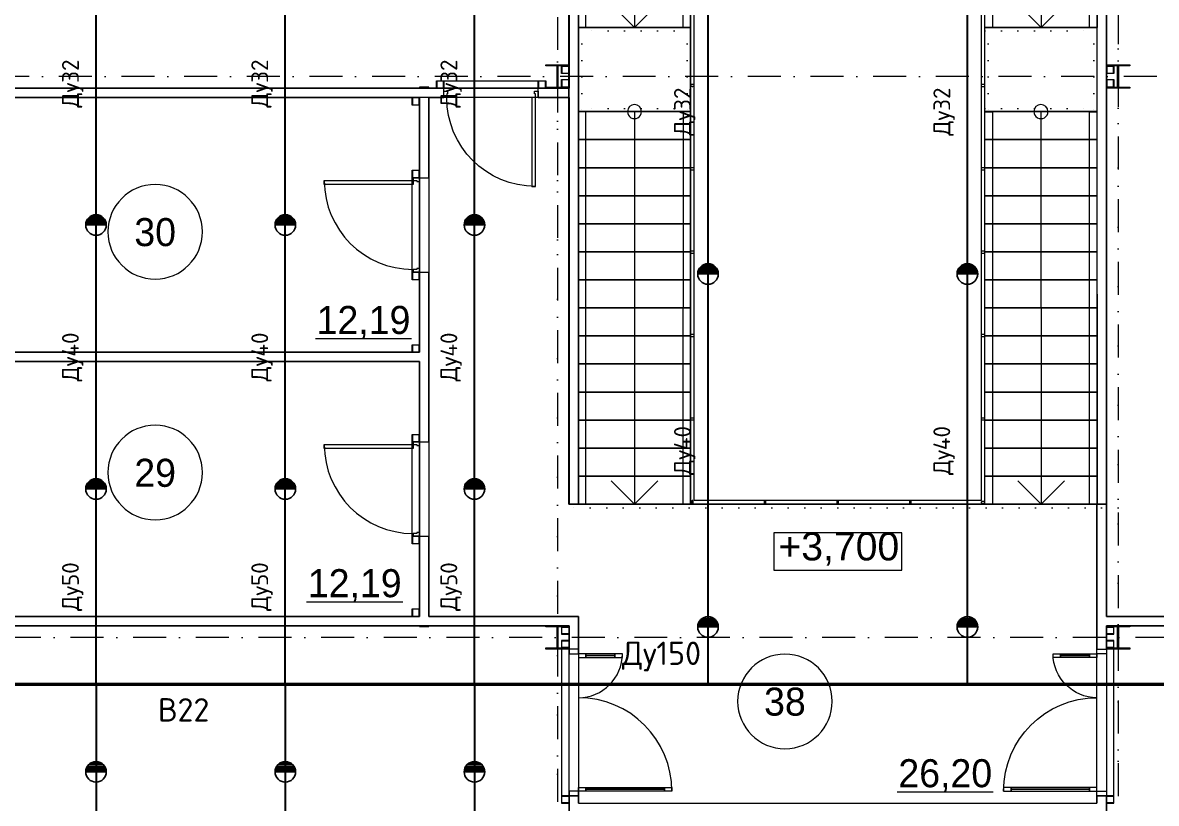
# Model space of a CAD drawing. Header units: millimetres. Extents: x 0 to 2118900, y -20000 to 84100.
# Drawn here: x 848277 to 860410, y 50225 to 58576 of the extents above; entities that cross this region are included whole.
import ezdxf
from ezdxf.enums import TextEntityAlignment as Align

# ---------------------------------------------------------------- set-up
doc = ezdxf.new("R2010")
doc.units = ezdxf.units.MM
for name, pattern in [('Dot & Dashed', [670.277762, 352.777767, -176.388884, 0, -141.111112]), ('Крупный пунктир', [634.99999, 0, -634.99999]), ('Пунктирная', [176.388884, 0, -176.388884])]:
    doc.linetypes.add(name, pattern=pattern)
for name, color, linetype, lineweight in [('АР_подоснова', 8, 'Continuous', 13), ('ПТ_В22', 6, 'Continuous', 50), ('ПТ_В22_расп', 6, 'Continuous', 30), ('ПТ_оросители', 7, 'Continuous', 25), ('ПТ_текст', 7, 'Continuous', 18)]:
    doc.layers.add(name, color=color, linetype=linetype, lineweight=lineweight)
doc.styles.add('АР_текст_1', font='arial.ttf')
doc.styles.add('ПТ', font='isocpeur.ttf')

# ---------------------------------------------------------------- blocks, each defined once
blk = doc.blocks.new('Перекрытие_1101', base_point=(98125, 40125))
at = {"color": 0, "linetype": 'Continuous', "lineweight": -2, "flags": 128}
blk.add_lwpolyline([(98125, 40125), (51875, 40125), (51875, 29425), (46123, 29425), (46123, 40125), (-125, 40125), (-125, -125), (46125, -125), (46125, 10575), (51875, 10575), (51875, -125), (98125, -125)], close=True, dxfattribs=at)
blk = doc.blocks.new('Стена_1101', base_point=(51875, 40125))
at = {"color": 0, "linetype": 'Continuous', "lineweight": -2, "flags": 128}
for points in [[(51775, 40125), (51775, 28225)], [(51875, 28225), (51875, 40125)]]:
    blk.add_lwpolyline(points, dxfattribs=at)
blk = doc.blocks.new('Стена_3010', base_point=(46125, 29425))
at = {"color": 0, "linetype": 'Continuous', "lineweight": -2, "flags": 128}
for points in [[(46125, 40125), (46125, 33885)], [(46225, 29425), (46225, 40125)], [(46125, 33775), (46125, 29425)], [(46125, 29425), (46225, 29425)]]:
    blk.add_lwpolyline(points, dxfattribs=at)
blk = doc.blocks.new('Конструктор Кровли 27')
at = {"color": 0, "linetype": 'Continuous', "lineweight": -2, "flags": 128}
blk.add_lwpolyline([(0, 46123), (0, 0), (40000, 0), (40000, 46125), (29425, 46125), (29425, 51875), (40000, 51875), (40000, 98000), (0, 98000), (0, 51875), (10575, 51875), (10575, 46123)], close=True, dxfattribs=at)
blk = doc.blocks.new('Колонна SHS ГК 271')
at = {"color": 0, "linetype": 'Continuous', "lineweight": -2}
for p, q in [((40, 40), (-40, 40)), ((-40, 40), (-40, -40)), ((-36.4, -36.4), (-36.4, 36.4)), ((-36.4, 36.4), (36.4, 36.4)), ((36.4, 36.4), (36.4, -36.4)), ((40, -40), (40, 40)), ((-40, -40), (40, -40)), ((36.4, -36.4), (-36.4, -36.4))]:
    blk.add_line(p, q, dxfattribs=at)
blk = doc.blocks.new('Труба Квадратного Сечения ГК SHS 270')
at = {"color": 0, "linetype": 'Continuous', "lineweight": -2}
for p, q in [((505, 40), (0, 40)), ((0, 40), (0, 0)), ((0, 0), (0, -40)), ((1010, 40), (505, 40)), ((1010, 0), (1010, 40)), ((1010, -40), (1010, 0)), ((0, -40), (505, -40)), ((505, -40), (1010, -40))]:
    blk.add_line(p, q, dxfattribs=at)
blk = doc.blocks.new('Труба Квадратного Сечения ГК SHS 27_20')
at = {"color": 0, "linetype": 'Continuous', "lineweight": -2}
for p, q in [((785, 40), (0, 40)), ((0, 40), (0, 0)), ((0, 0), (0, -40)), ((1570, 40), (785, 40)), ((1570, 0), (1570, 40)), ((1570, -40), (1570, 0)), ((0, -40), (785, -40)), ((785, -40), (1570, -40))]:
    blk.add_line(p, q, dxfattribs=at)
blk = doc.blocks.new('Швеллеp 8240-89 27')
at = {"color": 0, "linetype": 'Пунктирная', "lineweight": -2}
blk.add_line((0, 0), (6000, 0), dxfattribs=at)
blk = doc.blocks.new('Швеллеp 8240-89 27_2')
at = {"color": 0, "linetype": 'Пунктирная', "lineweight": -2}
blk.add_line((0, 0), (1200, 0), dxfattribs=at)
blk = doc.blocks.new('Швеллеp 8240-89 27_3')
at = {"color": 0, "linetype": 'Пунктирная', "lineweight": -2}
blk.add_line((0, 0), (900, 0), dxfattribs=at)
blk = doc.blocks.new('Техническое помещение_30_28', base_point=(42137, 32584))
at = {"color": 0, "linetype": 'Continuous', "lineweight": -2}
blk.add_line((43410, 31197), (44439, 31197), dxfattribs=at)
for start, end in [(0, 180), (180, 0)]:
    blk.add_arc((41695, 32339), 506, start, end, dxfattribs=at)
at = {"color": 0, "lineweight": -2, "style": 'АР_текст_1'}
for tag, p in [('ROOM_NUMBER', (41695, 32336)), ('ROOM_AREA', (43925, 31396))]:
    blk.add_attdef(tag, text='', height=300, dxfattribs=at).set_placement(p, align=Align.MIDDLE_CENTER)
blk = doc.blocks.new('Кладовая уборочного инвентаря_29_29', base_point=(42137, 29822))
at = {"color": 0, "linetype": 'Continuous', "lineweight": -2}
blk.add_line((43316, 28381), (44345, 28381), dxfattribs=at)
for start, end in [(0, 180), (180, 0)]:
    blk.add_arc((41695, 29764), 506, start, end, dxfattribs=at)
at = {"color": 0, "lineweight": -2, "style": 'АР_текст_1'}
for tag, p in [('ROOM_NUMBER', (41695, 29761)), ('ROOM_AREA', (43831, 28580))]:
    blk.add_attdef(tag, text='', height=300, dxfattribs=at).set_placement(p, align=Align.MIDDLE_CENTER)
blk = doc.blocks.new('Лестничная площадка_38_37', base_point=(48884, 28076))
at = {"color": 0, "linetype": 'Continuous', "lineweight": -2}
blk.add_line((49636, 26347), (50665, 26347), dxfattribs=at)
for start, end in [(0, 180), (180, 0)]:
    blk.add_arc((48435, 27315), 506, start, end, dxfattribs=at)
at = {"color": 0, "lineweight": -2, "style": 'АР_текст_1'}
for tag, p in [('ROOM_NUMBER', (48435, 27313)), ('ROOM_AREA', (50151, 26547))]:
    blk.add_attdef(tag, text='', height=300, dxfattribs=at).set_placement(p, align=Align.MIDDLE_CENTER)
blk = doc.blocks.new('Перекрытие_2111', base_point=(46225, 33625))
at = {"color": 0, "linetype": 'Continuous', "lineweight": -2, "flags": 128}
blk.add_lwpolyline([(46225, 33625), (47425, 33625), (47425, 34525), (46225, 34525)], close=True, dxfattribs=at)
blk = doc.blocks.new('Перекрытие_2211', base_point=(51775, 33625))
at = {"color": 0, "linetype": 'Continuous', "lineweight": -2, "flags": 128}
blk.add_lwpolyline([(51775, 33625), (50575, 33625), (50575, 34525), (51775, 34525)], close=True, dxfattribs=at)
blk = doc.blocks.new('Лестница_30')
at = {"color": 0, "linetype": 'Continuous', "lineweight": -2}
for p, q in [((46225, 37525), (46224, 34525)), ((46225, 37566), (46225, 37525)), ((46305, 37566), (46225, 37566)), ((47425, 37525), (46225, 37525)), ((46225, 37525), (46225, 37225)), ((46304, 34525), (46305, 37525)), ((46305, 37525), (46305, 37566)), ((46825, 37525), (46825, 37225)), ((47345, 37525), (47344, 34525)), ((47345, 37565), (47345, 37525)), ((47425, 37565), (47345, 37565)), ((47345, 37525), (47345, 37525)), ((47424, 34525), (47425, 37525)), ((47425, 37525), (47425, 37565)), ((47425, 37525), (47425, 37525)), ((47425, 37225), (47425, 37525)), ((47425, 37525), (47425, 37525)), ((46225, 37225), (47425, 37225)), ((47425, 37225), (46225, 37225)), ((46225, 37225), (46225, 36925)), ((46825, 37225), (46824, 34825)), ((47425, 36925), (47425, 37225)), ((46225, 36925), (47425, 36925)), ((47425, 36925), (46225, 36925)), ((46225, 36925), (46225, 36625)), ((47425, 36625), (47425, 36925)), ((46225, 36625), (47425, 36625)), ((47425, 36625), (46225, 36625)), ((46225, 36625), (46225, 36325)), ((47425, 36325), (47425, 36625)), ((46225, 36325), (47425, 36325)), ((47425, 36325), (46225, 36325)), ((46225, 36325), (46225, 36025)), ((47425, 36025), (47425, 36325)), ((46225, 36025), (47425, 36025)), ((47425, 36025), (46225, 36025)), ((46225, 36025), (46225, 35725)), ((47425, 35725), (47425, 36025)), ((46225, 35725), (46224, 35425)), ((46225, 35725), (47425, 35725)), ((47425, 35725), (46225, 35725)), ((47424, 35425), (47425, 35725)), ((46224, 35425), (47424, 35425)), ((47424, 35425), (46224, 35425)), ((46224, 35425), (46224, 35125)), ((47424, 35125), (47424, 35425)), ((46224, 35125), (47424, 35125)), ((47424, 35125), (46224, 35125)), ((46224, 35125), (46224, 34825)), ((47424, 34825), (47424, 35125)), ((46224, 34825), (47424, 34825)), ((47424, 34825), (46224, 34825)), ((46224, 34825), (46224, 34525)), ((46824, 34825), (46824, 34525)), ((47424, 34525), (47424, 34825)), ((46824, 34525), (46574, 34775)), ((47074, 34775), (46824, 34525)), ((46224, 34525), (46304, 34525)), ((46224, 34525), (47424, 34525)), ((47344, 34525), (47424, 34525))]:
    blk.add_line(p, q, dxfattribs=at)
for start, end in [(359.9913, 179.9913), (179.9913, 359.9913)]:
    blk.add_arc((46825, 37525), 75, start, end, dxfattribs=at)
blk = doc.blocks.new('Лестница_40')
at = {"color": 0, "linetype": 'Continuous', "lineweight": -2}
for p, q in [((46225, 33624), (46224, 29425)), ((47425, 33625), (46225, 33625)), ((46225, 33625), (46225, 33325)), ((46305, 33624), (46225, 33624)), ((46304, 29425), (46305, 33624)), ((46825, 33625), (46825, 33325)), ((47345, 33624), (47344, 29425)), ((47425, 33624), (47345, 33624)), ((47424, 29425), (47425, 33624)), ((47425, 33325), (47425, 33625)), ((47425, 33625), (47425, 33625)), ((46225, 33325), (47425, 33325)), ((47425, 33325), (46225, 33325)), ((46225, 33325), (46225, 33025)), ((46825, 33325), (46824, 29725)), ((47425, 33025), (47425, 33325)), ((46225, 33025), (47425, 33025)), ((47425, 33025), (46225, 33025)), ((46225, 33025), (46225, 32725)), ((47425, 32725), (47425, 33025)), ((46225, 32725), (47425, 32725)), ((47425, 32725), (46225, 32725)), ((46225, 32725), (46225, 32425)), ((47425, 32425), (47425, 32725)), ((46225, 32425), (47425, 32425)), ((47425, 32425), (46225, 32425)), ((46225, 32425), (46225, 32125)), ((47425, 32125), (47425, 32425)), ((46225, 32125), (47425, 32125)), ((47425, 32125), (46225, 32125)), ((46225, 32125), (46225, 31825)), ((47425, 31825), (47425, 32125)), ((46225, 31825), (46224, 31525)), ((46225, 31825), (47425, 31825)), ((47425, 31825), (46225, 31825)), ((47424, 31525), (47425, 31825)), ((46224, 31525), (47424, 31525)), ((47424, 31525), (46224, 31525)), ((46224, 31525), (46224, 31225)), ((47424, 31225), (47424, 31525)), ((46224, 31225), (47424, 31225)), ((47424, 31225), (46224, 31225)), ((46224, 31225), (46224, 30925)), ((47424, 30925), (47424, 31225)), ((46224, 30925), (47424, 30925)), ((47424, 30925), (46224, 30925)), ((46224, 30925), (46224, 30625)), ((47424, 30625), (47424, 30925)), ((46224, 30625), (47424, 30625)), ((47424, 30625), (46224, 30625)), ((46224, 30625), (46224, 30325)), ((47424, 30325), (47424, 30625)), ((46224, 30325), (47424, 30325)), ((47424, 30325), (46224, 30325)), ((46224, 30325), (46224, 30025)), ((47424, 30025), (47424, 30325)), ((46224, 30025), (47424, 30025)), ((47424, 30025), (46224, 30025)), ((46224, 30025), (46224, 29725)), ((47424, 29725), (47424, 30025)), ((46224, 29725), (47424, 29725)), ((47424, 29725), (46224, 29725)), ((46224, 29725), (46224, 29425)), ((46824, 29425), (46574, 29675)), ((46824, 29725), (46824, 29425)), ((47074, 29675), (46824, 29425)), ((47424, 29425), (47424, 29725)), ((46224, 29425), (46304, 29425)), ((46224, 29425), (47424, 29425)), ((47344, 29425), (47424, 29425))]:
    blk.add_line(p, q, dxfattribs=at)
for start, end in [(359.9913, 179.9913), (179.9913, 359.9913)]:
    blk.add_arc((46825, 33625), 75, start, end, dxfattribs=at)
blk = doc.blocks.new('Лестница_50')
at = {"color": 0, "linetype": 'Continuous', "lineweight": -2}
for p, q in [((50575, 37525), (50575, 37565)), ((50575, 37565), (50655, 37565)), ((50576, 34525), (50575, 37525)), ((50575, 37525), (50575, 37525)), ((50575, 37225), (50575, 37525)), ((50575, 37525), (50575, 37525)), ((50575, 37525), (51775, 37525)), ((50655, 37565), (50655, 37525)), ((50655, 37525), (50655, 37525)), ((50655, 37525), (50656, 34525)), ((51175, 37525), (51175, 37225)), ((51695, 37525), (51695, 37566)), ((51695, 37566), (51775, 37566)), ((51696, 34525), (51695, 37525)), ((51775, 37566), (51775, 37525)), ((51775, 37525), (51776, 34525)), ((51775, 37525), (51775, 37225)), ((51775, 37225), (50575, 37225)), ((50575, 36925), (50575, 37225)), ((50575, 37225), (51775, 37225)), ((51175, 37225), (51176, 34825)), ((51775, 37225), (51775, 36925)), ((51775, 36925), (50575, 36925)), ((50575, 36625), (50575, 36925)), ((50575, 36925), (51775, 36925)), ((51775, 36925), (51775, 36625)), ((51775, 36625), (50575, 36625)), ((50575, 36325), (50575, 36625)), ((50575, 36625), (51775, 36625)), ((51775, 36625), (51775, 36325)), ((51775, 36325), (50575, 36325)), ((50575, 36025), (50575, 36325)), ((50575, 36325), (51775, 36325)), ((51775, 36325), (51775, 36025)), ((51775, 36025), (50575, 36025)), ((50575, 35725), (50575, 36025)), ((50575, 36025), (51775, 36025)), ((51775, 36025), (51775, 35725)), ((51775, 35725), (50575, 35725)), ((50576, 35425), (50575, 35725)), ((50575, 35725), (51775, 35725)), ((51775, 35725), (51776, 35425)), ((51776, 35425), (50576, 35425)), ((50576, 35125), (50576, 35425)), ((50576, 35425), (51776, 35425)), ((51776, 35425), (51776, 35125)), ((51776, 35125), (50576, 35125)), ((50576, 34825), (50576, 35125)), ((50576, 35125), (51776, 35125)), ((51776, 35125), (51776, 34825)), ((51776, 34825), (50576, 34825)), ((50576, 34825), (51776, 34825)), ((50576, 34525), (50576, 34825)), ((51176, 34825), (51176, 34525)), ((51776, 34825), (51776, 34525)), ((50926, 34775), (51176, 34525)), ((51176, 34525), (51426, 34775)), ((50656, 34525), (50576, 34525)), ((51776, 34525), (50576, 34525)), ((51776, 34525), (51696, 34525))]:
    blk.add_line(p, q, dxfattribs=at)
for start, end in [(0.0087, 180.0087), (180.0087, 0.0087)]:
    blk.add_arc((51175, 37525), 75, start, end, dxfattribs=at)
blk = doc.blocks.new('Лестница_60')
at = {"color": 0, "linetype": 'Continuous', "lineweight": -2}
for p, q in [((50575, 33325), (50575, 33625)), ((50575, 33625), (50575, 33625)), ((50575, 33625), (51775, 33625)), ((50576, 29425), (50575, 33624)), ((50575, 33624), (50655, 33624)), ((50655, 33624), (50656, 29425)), ((51175, 33625), (51175, 33325)), ((51696, 29425), (51695, 33624)), ((51695, 33624), (51775, 33624)), ((51775, 33625), (51775, 33325)), ((51775, 33624), (51776, 29425)), ((51775, 33325), (50575, 33325)), ((50575, 33025), (50575, 33325)), ((50575, 33325), (51775, 33325)), ((51175, 33325), (51176, 29725)), ((51775, 33325), (51775, 33025)), ((51775, 33025), (50575, 33025)), ((50575, 32725), (50575, 33025)), ((50575, 33025), (51775, 33025)), ((51775, 33025), (51775, 32725)), ((51775, 32725), (50575, 32725)), ((50575, 32425), (50575, 32725)), ((50575, 32725), (51775, 32725)), ((51775, 32725), (51775, 32425)), ((51775, 32425), (50575, 32425)), ((50575, 32125), (50575, 32425)), ((50575, 32425), (51775, 32425)), ((51775, 32425), (51775, 32125)), ((51775, 32125), (50575, 32125)), ((50575, 31825), (50575, 32125)), ((50575, 32125), (51775, 32125)), ((51775, 32125), (51775, 31825)), ((51775, 31825), (50575, 31825)), ((50576, 31525), (50575, 31825)), ((50575, 31825), (51775, 31825)), ((51775, 31825), (51776, 31525)), ((51776, 31525), (50576, 31525)), ((50576, 31225), (50576, 31525)), ((50576, 31525), (51776, 31525)), ((51776, 31525), (51776, 31225)), ((51776, 31225), (50576, 31225)), ((50576, 30925), (50576, 31225)), ((50576, 31225), (51776, 31225)), ((51776, 31225), (51776, 30925)), ((51776, 30925), (50576, 30925)), ((50576, 30625), (50576, 30925)), ((50576, 30925), (51776, 30925)), ((51776, 30925), (51776, 30625)), ((51776, 30625), (50576, 30625)), ((50576, 30325), (50576, 30625)), ((50576, 30625), (51776, 30625)), ((51776, 30625), (51776, 30325)), ((51776, 30325), (50576, 30325)), ((50576, 30025), (50576, 30325)), ((50576, 30325), (51776, 30325)), ((51776, 30325), (51776, 30025)), ((51776, 30025), (50576, 30025)), ((50576, 29725), (50576, 30025)), ((50576, 30025), (51776, 30025)), ((51776, 30025), (51776, 29725)), ((51776, 29725), (50576, 29725)), ((50576, 29725), (51776, 29725)), ((50576, 29425), (50576, 29725)), ((50926, 29675), (51176, 29425)), ((51176, 29725), (51176, 29425)), ((51176, 29425), (51426, 29675)), ((51776, 29725), (51776, 29425)), ((50656, 29425), (50576, 29425)), ((51776, 29425), (50576, 29425)), ((51776, 29425), (51696, 29425))]:
    blk.add_line(p, q, dxfattribs=at)
for start, end in [(0.0087, 180.0087), (180.0087, 0.0087)]:
    blk.add_arc((51175, 33625), 75, start, end, dxfattribs=at)
blk = doc.blocks.new('Металлическая Двупольная дверь 270')
at = {"color": 0, "linetype": 'Continuous', "lineweight": -2}
for p, q in [((695, 920), (695, 1000)), ((695, 1000), (735, 1000)), ((735, 1000), (735, 920)), ((735, 920), (695, 920)), ((715, 920), (715, 80)), ((-735, 470), (-735, 390)), ((-695, 470), (-735, 470)), ((-735, 390), (-695, 390)), ((-715, 390), (-715, 80)), ((-695, 390), (-695, 470)), ((-735, 0), (-785, 0)), ((-785, 0), (-785, -100)), ((-785, 0), (-785, -100)), ((-785, 0), (-785, -100)), ((-695, 80), (-735, 80)), ((-735, 80), (-735, 0)), ((-735, -100), (-735, 0)), ((-735, 0), (-695, 0)), ((-695, 0), (-695, 80)), ((695, 0), (695, 80)), ((695, 80), (735, 80)), ((735, 0), (695, 0)), ((735, 80), (735, 0)), ((785, 0), (735, 0)), ((735, 0), (735, -100)), ((785, -100), (785, 0)), ((785, 0), (785, -100)), ((785, 0), (785, -100)), ((-785, -100), (-735, -100)), ((735, -100), (785, -100))]:
    blk.add_line(p, q, dxfattribs=at)
at = {"color": 0, "linetype": 'Continuous', "lineweight": -2, "flags": 128}
for points in [[(715, 920), (715, 80), (695, 80), (695, 920)], [(735, 920), (735, 80), (715, 80), (715, 920)], [(-735, 390), (-735, 80), (-715, 80), (-715, 390)], [(-715, 390), (-715, 80), (-695, 80), (-695, 390)]]:
    blk.add_lwpolyline(points, close=True, dxfattribs=at)
at = {"color": 0, "linetype": 'Continuous', "lineweight": -2}
for centre, radius, start, end in [((735, 0), 1000, 90, 180), ((-735, 0), 470, 0, 90)]:
    blk.add_arc(centre, radius, start, end, dxfattribs=at)
blk = doc.blocks.new('Стена_850', base_point=(51875, 11775))
at = {"color": 0, "linetype": 'Continuous', "lineweight": -2}
for p, q in [((51775, 27875), (51875, 27875)), ((51775, 26305), (51875, 26305)), ((51775, 13695), (51875, 13695)), ((51775, 12125), (51875, 12125))]:
    blk.add_line(p, q, dxfattribs=at)
at = {"color": 0, "linetype": 'Continuous', "lineweight": -2, "flags": 128}
for points in [[(51775, 28225), (51775, 27875)], [(51875, 27875), (51875, 28125)], [(51775, 26305), (51775, 26225)], [(51875, 13695), (51875, 26305)], [(51775, 26125), (51775, 13875)], [(51775, 13775), (51775, 13695)], [(51775, 12125), (51775, 11875)], [(51875, 11875), (51875, 12125)]]:
    blk.add_lwpolyline(points, dxfattribs=at)
at = {"color": 0, "linetype": 'Continuous', "lineweight": -2, "xscale": -1, "zscale": 1000, "rotation": 90}
blk.add_blockref('Металлическая Двупольная дверь 270', (51775, 27090), dxfattribs=at)
at = {"color": 0, "linetype": 'Continuous', "lineweight": -2, "zscale": 1000, "rotation": 90}
blk.add_blockref('Металлическая Двупольная дверь 270', (51775, 12910), dxfattribs=at)
blk = doc.blocks.new('Стена_870', base_point=(51875, 28225))
at = {"color": 0, "linetype": 'Continuous', "lineweight": -2, "flags": 128}
for points in [[(54495, 28225), (51875, 28225)], [(51875, 28125), (54495, 28125)]]:
    blk.add_lwpolyline(points, dxfattribs=at)
blk = doc.blocks.new('Стена_890', base_point=(46125, 11775))
at = {"color": 0, "linetype": 'Continuous', "lineweight": -2}
for p, q in [((46225, 27875), (46125, 27875)), ((46225, 26305), (46125, 26305)), ((46225, 13695), (46125, 13695)), ((46225, 12125), (46125, 12125))]:
    blk.add_line(p, q, dxfattribs=at)
at = {"color": 0, "linetype": 'Continuous', "lineweight": -2, "flags": 128}
for points in [[(46225, 28225), (46125, 28225)], [(46225, 27875), (46225, 28225)], [(46125, 28125), (46125, 27875)], [(46125, 26305), (46125, 13695)], [(46225, 26225), (46225, 26305)], [(46225, 13875), (46225, 26125)], [(46225, 13695), (46225, 13775)], [(46125, 12125), (46125, 11875)], [(46225, 11875), (46225, 12125)]]:
    blk.add_lwpolyline(points, dxfattribs=at)
at = {"color": 0, "linetype": 'Continuous', "lineweight": -2, "zscale": 1000, "rotation": 270}
blk.add_blockref('Металлическая Двупольная дверь 270', (46225, 27090), dxfattribs=at)
at = {"color": 0, "linetype": 'Continuous', "lineweight": -2, "xscale": -1, "zscale": 1000, "rotation": 270}
blk.add_blockref('Металлическая Двупольная дверь 270', (46225, 12910), dxfattribs=at)
blk = doc.blocks.new('Стена_901', base_point=(46125, 28225))
at = {"color": 0, "linetype": 'Continuous', "lineweight": -2, "flags": 128}
for points in [[(44525, 28225), (40050, 28225)], [(46125, 28225), (44635, 28225)], [(40050, 28125), (44525, 28125)], [(44625, 28125), (46125, 28125)]]:
    blk.add_lwpolyline(points, dxfattribs=at)
blk = doc.blocks.new('Однопольная Дверь 270')
at = {"color": 0, "linetype": 'Continuous', "lineweight": -2}
for p, q in [((435, 0), (435, 950)), ((435, 950), (475, 950)), ((475, 950), (475, 0)), ((-475, 0), (-505, 0)), ((-505, 0), (-505, -70)), ((-505, 0), (-505, -70)), ((-505, 0), (-505, -70)), ((-475, -40), (-475, 0)), ((475, 0), (435, 0)), ((505, 0), (475, 0)), ((475, 0), (475, -40)), ((505, -70), (505, 0)), ((505, 0), (505, -70)), ((505, 0), (505, -70)), ((-505, -70), (-465, -70)), ((-505, -70), (-505, -100)), ((-465, -40), (-475, -40)), ((-465, -70), (-465, -40)), ((475, -40), (465, -40)), ((465, -40), (465, -70)), ((465, -70), (505, -70)), ((505, -70), (505, -100))]:
    blk.add_line(p, q, dxfattribs=at)
blk.add_arc((475, 0), 950, 90, 180, dxfattribs=at)
blk = doc.blocks.new('Стена_930', base_point=(40050, 33875))
at = {"color": 0, "linetype": 'Continuous', "lineweight": -2}
for p, q in [((44785, 33845), (44785, 33875)), ((45795, 33845), (45795, 33875)), ((44785, 33775), (44785, 33845)), ((45795, 33775), (45795, 33845))]:
    blk.add_line(p, q, dxfattribs=at)
at = {"color": 0, "linetype": 'Continuous', "lineweight": -2, "flags": 128}
for points in [[(44785, 33875), (40050, 33875)], [(40050, 33875), (40050, 33775)], [(46125, 33875), (45795, 33875)], [(40050, 33775), (44525, 33775)], [(44625, 33775), (44785, 33775)], [(45795, 33775), (46125, 33775)]]:
    blk.add_lwpolyline(points, dxfattribs=at)
at = {"color": 0, "linetype": 'Continuous', "lineweight": -2, "xscale": -1, "zscale": 1000, "rotation": 180}
blk.add_blockref('Однопольная Дверь 270', (45290, 33775), dxfattribs=at)
blk = doc.blocks.new('Стена_940', base_point=(40050, 31050))
at = {"color": 0, "linetype": 'Continuous', "lineweight": -2, "flags": 128}
for points in [[(44525, 31050), (40050, 31050)], [(40050, 31050), (40050, 30950)], [(40050, 30950), (44525, 30950)]]:
    blk.add_lwpolyline(points, dxfattribs=at)
blk = doc.blocks.new('Однопольная Дверь 27_20')
at = {"color": 0, "linetype": 'Continuous', "lineweight": -2}
for p, q in [((435, 0), (435, 950)), ((435, 950), (475, 950)), ((475, 950), (475, 0)), ((-475, 0), (-505, 0)), ((-505, 0), (-505, -70)), ((-475, -40), (-475, 0)), ((475, 0), (435, 0)), ((505, 0), (475, 0)), ((475, 0), (475, -40)), ((505, -70), (505, 0)), ((-505, -70), (-465, -70)), ((-505, -70), (-505, -170)), ((-465, -40), (-475, -40)), ((-465, -70), (-465, -40)), ((475, -40), (465, -40)), ((465, -40), (465, -70)), ((465, -70), (505, -70)), ((505, -70), (505, -170))]:
    blk.add_line(p, q, dxfattribs=at)
blk.add_arc((475, 0), 950, 90, 180, dxfattribs=at)
for p in [(-505, -70), (-505, -70), (-505, -70), (505, -70), (505, -70), (505, -70)]:
    blk.add_point(p, dxfattribs=at)
blk = doc.blocks.new('Стена_950', base_point=(44525, 28125))
at = {"color": 0, "linetype": 'Continuous', "lineweight": -2}
for p, q in [((44525, 33885), (44525, 33875)), ((44625, 33885), (44525, 33885)), ((44625, 33875), (44625, 33885)), ((44525, 32917), (44625, 32917)), ((44525, 31907), (44625, 31907)), ((44525, 30092), (44625, 30092)), ((44525, 29082), (44625, 29082)), ((44525, 28125), (44525, 28115)), ((44525, 28115), (44625, 28115)), ((44625, 28115), (44625, 28125))]:
    blk.add_line(p, q, dxfattribs=at)
at = {"color": 0, "linetype": 'Continuous', "lineweight": -2, "flags": 128}
for points in [[(44625, 33775), (44525, 33775)], [(44525, 33775), (44525, 32917)], [(44625, 32917), (44625, 33775)], [(44525, 31907), (44525, 31060)], [(44625, 30092), (44625, 31907)], [(44525, 30950), (44525, 30092)], [(44525, 29082), (44525, 28225)], [(44625, 28225), (44625, 29082)], [(44525, 28125), (44625, 28125)]]:
    blk.add_lwpolyline(points, dxfattribs=at)
at = {"color": 0, "linetype": 'Continuous', "lineweight": -2}
for p in [(44525, 32917), (44525, 32917), (44525, 31907), (44525, 31907), (44525, 30092), (44525, 30092), (44525, 29082), (44525, 29082)]:
    blk.add_point(p, dxfattribs=at)
at = {"color": 0, "linetype": 'Continuous', "lineweight": -2, "zscale": 1000, "rotation": 90}
for p in [(44455, 32412), (44455, 29587)]:
    blk.add_blockref('Однопольная Дверь 27_20', p, dxfattribs=at)
blk = doc.blocks.new('Ограждение_410')
at = {"color": 0, "linetype": 'Continuous', "lineweight": -2}
for p, q in [((47465, 37515), (47425, 37515)), ((47425, 37515), (47425, 34815)), ((47465, 37515), (47425, 37515)), ((47425, 37515), (47425, 34815)), ((47465, 37515), (47425, 37515)), ((47425, 37515), (47425, 34815)), ((47465, 37515), (47425, 37515)), ((47425, 37515), (47425, 34815)), ((47465, 37515), (47425, 37515)), ((47425, 37515), (47425, 34815)), ((47465, 34815), (47465, 37515)), ((47465, 34815), (47465, 37515)), ((47465, 34815), (47465, 37515)), ((47465, 34815), (47465, 37515)), ((47465, 34815), (47465, 37515)), ((50575, 37515), (50535, 37515)), ((50535, 37515), (50535, 34815)), ((50575, 37515), (50535, 37515)), ((50535, 37515), (50535, 34815)), ((50575, 37515), (50535, 37515)), ((50535, 37515), (50535, 34815)), ((50575, 37515), (50535, 37515)), ((50535, 37515), (50535, 34815)), ((50575, 37515), (50535, 37515)), ((50535, 37515), (50535, 34815)), ((50575, 34815), (50575, 37515)), ((50575, 34815), (50575, 37515)), ((50575, 34815), (50575, 37515)), ((50575, 34815), (50575, 37515)), ((50575, 34815), (50575, 37515)), ((47425, 34815), (47425, 33905)), ((47425, 34815), (47425, 33905)), ((47425, 34815), (47425, 33905)), ((47425, 34815), (47425, 33905)), ((47425, 34815), (47425, 33905)), ((47465, 33905), (47465, 34815)), ((47465, 33905), (47465, 34815)), ((47465, 33905), (47465, 34815)), ((47465, 33905), (47465, 34815)), ((47465, 33905), (47465, 34815)), ((50535, 34815), (50535, 33905)), ((50535, 34815), (50535, 33905)), ((50535, 34815), (50535, 33905)), ((50535, 34815), (50535, 33905)), ((50535, 34815), (50535, 33905)), ((50575, 33905), (50575, 34815)), ((50575, 33905), (50575, 34815)), ((50575, 33905), (50575, 34815)), ((50575, 33905), (50575, 34815)), ((50575, 33905), (50575, 34815)), ((47425, 33905), (47424, 29425)), ((47425, 33905), (47424, 29425)), ((47425, 33905), (47424, 29425)), ((47425, 33905), (47424, 29425)), ((47425, 33905), (47424, 29425)), ((47464, 29465), (47465, 33905)), ((47464, 29465), (47465, 33905)), ((47464, 29465), (47465, 33905)), ((47464, 29465), (47465, 33905)), ((47464, 29465), (47465, 33905)), ((50535, 33905), (50535, 29465)), ((50535, 33905), (50535, 29465)), ((50535, 33905), (50535, 29465)), ((50535, 33905), (50535, 29465)), ((50535, 33905), (50535, 29465)), ((50575, 29425), (50575, 33905)), ((50575, 29425), (50575, 33905)), ((50575, 29425), (50575, 33905)), ((50575, 29425), (50575, 33905)), ((50575, 29425), (50575, 33905)), ((47424, 29425), (50575, 29425)), ((47424, 29425), (50575, 29425)), ((47424, 29425), (50575, 29425)), ((47424, 29425), (50575, 29425)), ((47424, 29425), (50575, 29425)), ((50535, 29465), (47464, 29465)), ((50535, 29465), (47464, 29465)), ((50535, 29465), (47464, 29465)), ((50535, 29465), (47464, 29465)), ((50535, 29465), (47464, 29465))]:
    blk.add_line(p, q, dxfattribs=at)
at = {"color": 0, "linetype": 'Continuous', "lineweight": -2, "flags": 128}
for points in [[(47465, 37515), (47465, 37516), (47464, 37518), (47462, 37520), (47460, 37521), (47458, 37522), (47455, 37523), (47452, 37524), (47449, 37524), (47445, 37525), (47442, 37524), (47438, 37524), (47435, 37523), (47432, 37522), (47430, 37521), (47428, 37520), (47426, 37518), (47425, 37516), (47425, 37515), (47425, 37513), (47426, 37511), (47428, 37510), (47430, 37508), (47432, 37507), (47435, 37506), (47438, 37505), (47442, 37505), (47445, 37505), (47449, 37505), (47452, 37505), (47455, 37506), (47458, 37507), (47460, 37508), (47462, 37510), (47464, 37511), (47465, 37513)], [(50535, 37515), (50535, 37513), (50536, 37511), (50538, 37510), (50540, 37508), (50542, 37507), (50545, 37506), (50548, 37505), (50552, 37505), (50555, 37505), (50558, 37505), (50562, 37505), (50565, 37506), (50568, 37507), (50570, 37508), (50572, 37510), (50574, 37511), (50575, 37513), (50575, 37515), (50575, 37516), (50574, 37518), (50572, 37520), (50570, 37521), (50568, 37522), (50565, 37523), (50562, 37524), (50558, 37524), (50555, 37525), (50552, 37524), (50548, 37524), (50545, 37523), (50542, 37522), (50540, 37521), (50538, 37520), (50536, 37518), (50535, 37516)], [(47425, 36605), (47465, 36605), (47465, 36625), (47425, 36625)], [(50575, 36625), (50535, 36625), (50535, 36605), (50575, 36605)], [(47425, 35705), (47465, 35705), (47465, 35725), (47425, 35725)], [(50575, 35725), (50535, 35725), (50535, 35705), (50575, 35705)], [(47465, 34815), (47464, 34816), (47464, 34818), (47462, 34820), (47460, 34821), (47458, 34822), (47455, 34823), (47452, 34824), (47448, 34824), (47445, 34825), (47441, 34824), (47438, 34824), (47435, 34823), (47432, 34822), (47429, 34821), (47427, 34820), (47426, 34818), (47425, 34816), (47425, 34815), (47425, 34813), (47426, 34811), (47427, 34810), (47429, 34808), (47432, 34807), (47435, 34806), (47438, 34805), (47441, 34805), (47445, 34805), (47448, 34805), (47452, 34805), (47455, 34806), (47458, 34807), (47460, 34808), (47462, 34810), (47464, 34811), (47464, 34813)], [(50575, 34825), (50535, 34825), (50535, 34805), (50575, 34805)], [(47465, 33905), (47464, 33907), (47464, 33909), (47462, 33910), (47460, 33912), (47458, 33913), (47455, 33914), (47452, 33915), (47448, 33915), (47445, 33915), (47441, 33915), (47438, 33915), (47435, 33914), (47432, 33913), (47429, 33912), (47427, 33910), (47426, 33909), (47425, 33907), (47425, 33905), (47425, 33903), (47426, 33902), (47427, 33900), (47429, 33899), (47432, 33897), (47435, 33896), (47438, 33896), (47441, 33895), (47445, 33895), (47448, 33895), (47452, 33896), (47455, 33896), (47458, 33897), (47460, 33899), (47462, 33900), (47464, 33902), (47464, 33903)], [(50575, 33915), (50535, 33915), (50535, 33895), (50575, 33895)], [(47425, 33003), (47465, 33003), (47465, 33023), (47425, 33023)], [(50575, 33023), (50535, 33023), (50535, 33003), (50575, 33003)], [(47425, 32111), (47465, 32111), (47465, 32131), (47425, 32131)], [(50575, 32131), (50535, 32131), (50535, 32111), (50575, 32111)], [(47425, 31219), (47465, 31219), (47465, 31239), (47425, 31239)], [(50575, 31239), (50535, 31239), (50535, 31219), (50575, 31219)], [(47424, 30327), (47464, 30327), (47464, 30347), (47424, 30347)], [(50575, 30347), (50535, 30347), (50535, 30327), (50575, 30327)], [(47444, 29465), (47443, 29465), (47441, 29464), (47439, 29462), (47438, 29460), (47437, 29458), (47436, 29455), (47435, 29452), (47435, 29448), (47434, 29445), (47435, 29442), (47435, 29438), (47436, 29435), (47437, 29432), (47438, 29430), (47439, 29428), (47441, 29426), (47443, 29425), (47444, 29425), (47446, 29425), (47448, 29426), (47449, 29428), (47451, 29430), (47452, 29432), (47453, 29435), (47454, 29438), (47454, 29442), (47454, 29445), (47454, 29448), (47454, 29452), (47453, 29455), (47452, 29458), (47451, 29460), (47449, 29462), (47448, 29464), (47446, 29465)], [(48232, 29425), (48232, 29465), (48212, 29465), (48212, 29425)], [(49010, 29425), (49010, 29465), (48990, 29465), (48990, 29425)], [(49787, 29425), (49787, 29465), (49767, 29465), (49767, 29425)], [(50535, 29445), (50535, 29443), (50536, 29442), (50538, 29440), (50540, 29439), (50542, 29437), (50545, 29436), (50548, 29436), (50552, 29435), (50555, 29435), (50558, 29435), (50562, 29436), (50565, 29436), (50568, 29437), (50570, 29439), (50572, 29440), (50574, 29442), (50575, 29443), (50575, 29445), (50575, 29447), (50574, 29448), (50572, 29450), (50570, 29451), (50568, 29453), (50565, 29454), (50562, 29454), (50558, 29455), (50555, 29455), (50552, 29455), (50548, 29454), (50545, 29454), (50542, 29453), (50540, 29451), (50538, 29450), (50536, 29448), (50535, 29447)]]:
    blk.add_lwpolyline(points, close=True, dxfattribs=at)
blk = doc.blocks.new('Колонна Универсальная 270')
at = {"color": 0, "linetype": 'Continuous', "lineweight": -2}
for p, q in [((125, 125), (-125, 125)), ((-125, 125), (-125, 113)), ((125, 113), (125, 125)), ((-125, 113), (-4, 113)), ((-4, 113), (-4, -113)), ((4, -113), (4, 113)), ((4, 113), (125, 113)), ((-4, -113), (-125, -113)), ((-125, -113), (-125, -125)), ((125, -113), (4, -113)), ((125, -125), (125, -113)), ((-125, -125), (125, -125))]:
    blk.add_line(p, q, dxfattribs=at)
blk = doc.blocks.new('Двутавp К 26020-83 27_40')
at = {"color": 0, "linetype": 'Крупный пунктир', "lineweight": -2}
blk.add_line((0, 0), (39750, 0), dxfattribs=at)
blk = doc.blocks.new('Двутавp К 26020-83 270')
at = {"color": 0, "linetype": 'Крупный пунктир', "lineweight": -2}
blk.add_line((0, 0), (39875, 0), dxfattribs=at)
blk = doc.blocks.new('Отметка Уровня_20', base_point=(49000, 28918))
at = {"color": 0, "linetype": 'Continuous', "lineweight": -2, "flags": 128}
blk.add_lwpolyline([(48315, 28718), (49685, 28718), (49685, 29118), (48315, 29118)], close=True, dxfattribs=at)
at = {"color": 0, "lineweight": -2, "insert": (48365, 28768), "char_height": 300, "attachment_point": 7, "style": 'АР_текст_1'}
blk.add_mtext('\\A1;{\\pql;\\fArial|b0|i0|c204|p0;\\W1.000000;+3,700}', dxfattribs=at)
blk = doc.blocks.new('Крыша_1', base_point=(0, 0))
at = {"color": 0, "linetype": 'Continuous', "lineweight": -2, "flags": 128}
for points in [[(46123, 40000), (46123, 29425)], [(51875, 29425), (51875, 40000)], [(46123, 29425), (51875, 29425)]]:
    blk.add_lwpolyline(points, dxfattribs=at)
blk = doc.blocks.new('Стандартный Маркер Сетки_41')
at = {"color": 0, "linetype": 'Dot & Dashed', "lineweight": -2}
blk.add_line((0, 0), (55187, 0), dxfattribs=at)
at = {"color": 0, "lineweight": -2, "style": 'АР_текст_1'}
blk.add_attdef('AC_MarkerText_1', text='', height=300, rotation=90, dxfattribs=at).set_placement((55368, -69), align=Align.TOP_CENTER)
blk = doc.blocks.new('Стандартный Маркер Сетки_51')
at = {"color": 0, "linetype": 'Dot & Dashed', "lineweight": -2}
blk.add_line((0, 0), (55249, 0), dxfattribs=at)
at = {"color": 0, "lineweight": -2, "style": 'АР_текст_1'}
blk.add_attdef('AC_MarkerText_1', text='', height=300, rotation=90, dxfattribs=at).set_placement((55430, -69), align=Align.TOP_CENTER)
blk = doc.blocks.new('AR_F2')
at = {"layer": 'АР_подоснова', "linetype": 'Dot & Dashed'}
for p, q in [((98000, 34000), (-4800, 34000)), ((98125, 28000), (-4800, 28000))]:
    blk.add_line(p, q, dxfattribs=at)
at = {"layer": 'АР_подоснова', "linetype": 'Continuous', "flags": 128}
for points in [[(40050, 33875), (46125, 33875), (46125, 40125), (40050, 40125)], [(57950, 28225), (57950, 40125), (51875, 40125), (51875, 28225)], [(40050, 33775), (40050, 31050), (44525, 31050), (44525, 33775)], [(44625, 33775), (44625, 28225), (46225, 28225), (46225, 26225), (51775, 26225), (51775, 29425), (46125, 29425), (46125, 33775)], [(44525, 30950), (40050, 30950), (40050, 28225), (44525, 28225)], [(4225, 28125), (4225, 11875), (46125, 11875), (46125, 28125)], [(93775, 11875), (93775, 28125), (51875, 28125), (51875, 11875)]]:
    blk.add_lwpolyline(points, close=True, dxfattribs=at)
at = {"layer": 'АР_подоснова', "linetype": 'Continuous'}
for name, p in [('Перекрытие_1101', (98125, 40125)), ('Крыша_1', (0, 0)), ('Лестница_30', (0, 0)), ('Ограждение_410', (0, 0)), ('Лестница_50', (0, 0)), ('Перекрытие_2111', (46225, 33625)), ('Перекрытие_2211', (51775, 33625)), ('Лестница_40', (0, 0)), ('Лестница_60', (0, 0))]:
    blk.add_blockref(name, p, dxfattribs=at)
at = {"layer": 'АР_подоснова'}
for name, p in [('Стена_3010', (46125, 29425)), ('Стена_1101', (51875, 40125)), ('Стена_930', (40050, 33875)), ('Стена_950', (44525, 28125)), ('Стена_940', (40050, 31050)), ('Отметка Уровня_20', (49000, 28918)), ('Стена_901', (46125, 28225)), ('Стена_890', (46125, 11775)), ('Стена_850', (51875, 11775)), ('Стена_870', (51875, 28225))]:
    blk.add_blockref(name, p, dxfattribs=at)
at = {"layer": 'АР_подоснова', "linetype": 'Continuous', "zscale": 1000}
for name, p, rotation in [('Стандартный Маркер Сетки_51', (52000, 40062), 270), ('Конструктор Кровли 27', (0, 40000), 270), ('Стандартный Маркер Сетки_41', (46000, 40000), 270), ('Двутавp К 26020-83 27_40', (46000, 39875), 270), ('Швеллеp 8240-89 27_2', (47425, 34490), 180), ('Швеллеp 8240-89 27_3', (46260, 34525), 270), ('Швеллеp 8240-89 27_3', (50610, 34525), 270), ('Швеллеp 8240-89 27', (52000, 29387), 180), ('Колонна SHS ГК 271', (46085, 28073), 180), ('Колонна SHS ГК 271', (51915, 28073), 180), ('Колонна SHS ГК 271', (46085, 27927), 180), ('Колонна SHS ГК 271', (51915, 27927), 180), ('Труба Квадратного Сечения ГК SHS 27_20', (46085, 27875), 270), ('Труба Квадратного Сечения ГК SHS 27_20', (51915, 27875), 270), ('Колонна SHS ГК 271', (46085, 26265), 270), ('Колонна SHS ГК 271', (51915, 26265), 270)]:
    blk.add_blockref(name, p, dxfattribs=dict(at, rotation=rotation))
at = {"layer": 'АР_подоснова', "linetype": 'Continuous', "xscale": -1, "zscale": 1000}
for name, p, rotation in [('Двутавp К 26020-83 270', (52000, 0), 270), ('Швеллеp 8240-89 27_3', (47390, 34525), 90), ('Швеллеp 8240-89 27_2', (50575, 34490), 180), ('Швеллеp 8240-89 27_3', (51740, 34525), 90), ('Колонна SHS ГК 271', (44745, 33915), 180), ('Труба Квадратного Сечения ГК SHS 270', (44785, 33915), 180), ('Колонна SHS ГК 271', (45835, 33915), 180), ('Колонна SHS ГК 271', (44485, 33735), 180), ('Колонна SHS ГК 271', (44485, 32957), 270), ('Труба Квадратного Сечения ГК SHS 270', (44485, 31907), 270), ('Колонна SHS ГК 271', (44485, 31867), 270), ('Колонна SHS ГК 271', (44485, 31090), 180), ('Колонна SHS ГК 271', (44485, 30132), 270), ('Труба Квадратного Сечения ГК SHS 270', (44485, 29082), 270), ('Колонна SHS ГК 271', (44485, 29042), 270), ('Колонна SHS ГК 271', (44485, 28265), 180)]:
    blk.add_blockref(name, p, dxfattribs=dict(at, rotation=rotation))
for name, p in [('Колонна Универсальная 270', (46000, 34000)), ('Колонна SHS ГК 271', (46085, 34073)), ('Колонна Универсальная 270', (52000, 34000)), ('Колонна SHS ГК 271', (51915, 34073)), ('Колонна SHS ГК 271', (46085, 33927)), ('Колонна SHS ГК 271', (51915, 33927)), ('Швеллеp 8240-89 27_2', (47425, 33660)), ('Колонна Универсальная 270', (46000, 28000)), ('Колонна Универсальная 270', (52000, 28000))]:
    blk.add_blockref(name, p, dxfattribs=at)
at = {"layer": 'АР_подоснова', "linetype": 'Continuous', "zscale": 1000}
blk.add_blockref('Швеллеp 8240-89 27_2', (50575, 33660), dxfattribs=at)
at = {"layer": 'АР_подоснова', "linetype": 'Continuous'}
ref = blk.add_blockref('Техническое помещение_30_28', (42137, 32584), dxfattribs=at)
ref.add_attrib('ROOM_NUMBER', '30', dxfattribs={"layer": '0', "color": 0, "lineweight": 9, "height": 300}).set_placement((41695, 32336), align=Align.MIDDLE_CENTER)
ref.add_attrib('ROOM_AREA', '12,19', dxfattribs={"layer": '0', "color": 0, "lineweight": 9, "height": 300}).set_placement((43925, 31396), align=Align.MIDDLE_CENTER)
ref = blk.add_blockref('Кладовая уборочного инвентаря_29_29', (42137, 29822), dxfattribs=at)
ref.add_attrib('ROOM_NUMBER', '29', dxfattribs={"layer": '0', "color": 0, "lineweight": 9, "height": 300}).set_placement((41695, 29761), align=Align.MIDDLE_CENTER)
ref.add_attrib('ROOM_AREA', '12,19', dxfattribs={"layer": '0', "color": 0, "lineweight": 9, "height": 300}).set_placement((43831, 28580), align=Align.MIDDLE_CENTER)
ref = blk.add_blockref('Лестничная площадка_38_37', (48884, 28076), dxfattribs=at)
ref.add_attrib('ROOM_NUMBER', '38', dxfattribs={"layer": '0', "color": 0, "lineweight": 9, "height": 300}).set_placement((48435, 27313), align=Align.MIDDLE_CENTER)
ref.add_attrib('ROOM_AREA', '26,20', dxfattribs={"layer": '0', "color": 0, "lineweight": 9, "height": 300}).set_placement((50151, 26547), align=Align.MIDDLE_CENTER)
blk = doc.blocks.new('SPR_UP')
for p, q in [((-1.1, 0), (1.1, 0)), ((-1.08, 0.18), (1.08, 0.18)), ((-1.04, 0.37), (1.04, 0.37)), ((-0.95, 0.55), (0.95, 0.55)), ((-0.82, 0.73), (0.82, 0.73)), ((-0.61, 0.92), (0.61, 0.92))]:
    blk.add_line(p, q)
blk.add_circle((0, 0), 1.1)

msp = doc.modelspace()

# ---------------------------------------------------------------- linework, layer by layer
at = {"layer": 'ПТ_В22'}
for p, q in [((846475, 51500), (849062, 51500)), ((849062, 51500), (851088, 51500)), ((851088, 51500), (853112, 51500)), ((853112, 51500), (855612, 51500)), ((855612, 51500), (858388, 51500)), ((858388, 51500), (860888, 51500))]:
    msp.add_line(p, q, dxfattribs=at)
at = {"layer": 'ПТ_В22_расп'}
for p, q in [((849062, 56412), (849062, 59438)), ((851088, 56412), (851088, 59438)), ((853112, 56412), (853112, 59438)), ((855612, 55888), (855612, 59362)), ((858388, 55888), (858388, 59362)), ((849062, 53588), (849062, 56412)), ((851088, 53588), (851088, 56412)), ((853112, 53588), (853112, 56412)), ((855612, 52112), (855612, 55888)), ((858388, 52112), (858388, 55888)), ((849062, 51500), (849062, 53588)), ((851088, 51500), (851088, 53588)), ((853112, 51500), (853112, 53588)), ((855612, 51500), (855612, 52112)), ((858388, 51500), (858388, 52112)), ((849062, 51500), (849062, 50562)), ((851088, 51500), (851088, 50562)), ((853112, 51500), (853112, 50562)), ((849062, 50562), (849062, 47438)), ((851088, 50562), (851088, 47438)), ((853112, 50562), (853112, 47438))]:
    msp.add_line(p, q, dxfattribs=at)

# ---------------------------------------------------------------- block references
at = {"layer": 'АР_подоснова'}
msp.add_blockref('AR_F2', (808000, 24000), dxfattribs=at)
at = {"layer": 'ПТ_оросители', "xscale": 100, "yscale": 100}
for p in [(849062, 56412), (851088, 56412), (853112, 56412), (855612, 55888), (858388, 55888), (849062, 53588), (851088, 53588), (853112, 53588), (855612, 52112), (858388, 52112), (849062, 50562), (851088, 50562), (853112, 50562)]:
    msp.add_blockref('SPR_UP', p, dxfattribs=at)

# ---------------------------------------------------------------- texts
at = {"layer": 'ПТ_текст', "style": 'ПТ'}
for s, p in [('Ду32', (848932, 57925)), ('Ду32', (850958, 57925)), ('Ду32', (852982, 57925)), ('Ду32', (855482, 57625)), ('Ду32', (858258, 57625)), ('Ду40', (848932, 55000)), ('Ду40', (850958, 55000)), ('Ду40', (852982, 55000)), ('Ду40', (855482, 54000)), ('Ду40', (858258, 54000)), ('Ду50', (848932, 52544)), ('Ду50', (850958, 52544)), ('Ду50', (852982, 52544))]:
    msp.add_text(s, height=180, rotation=90, dxfattribs=at).set_placement(p, align=Align.BOTTOM_CENTER)
msp.add_text('Ду150', height=250, dxfattribs=at).set_placement((855114, 51630), align=Align.BOTTOM_CENTER)
msp.add_text('В22', height=250, dxfattribs=at).set_placement((850000, 51350), align=Align.TOP_CENTER)

doc.saveas('drawing.dxf')
